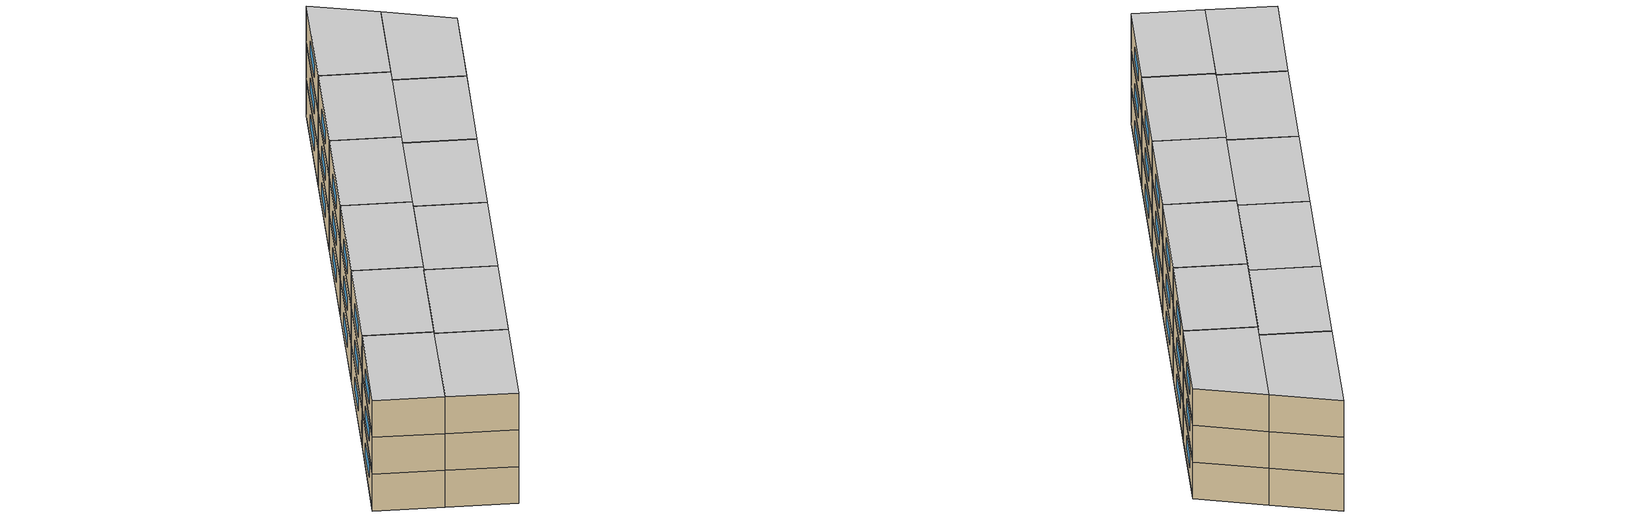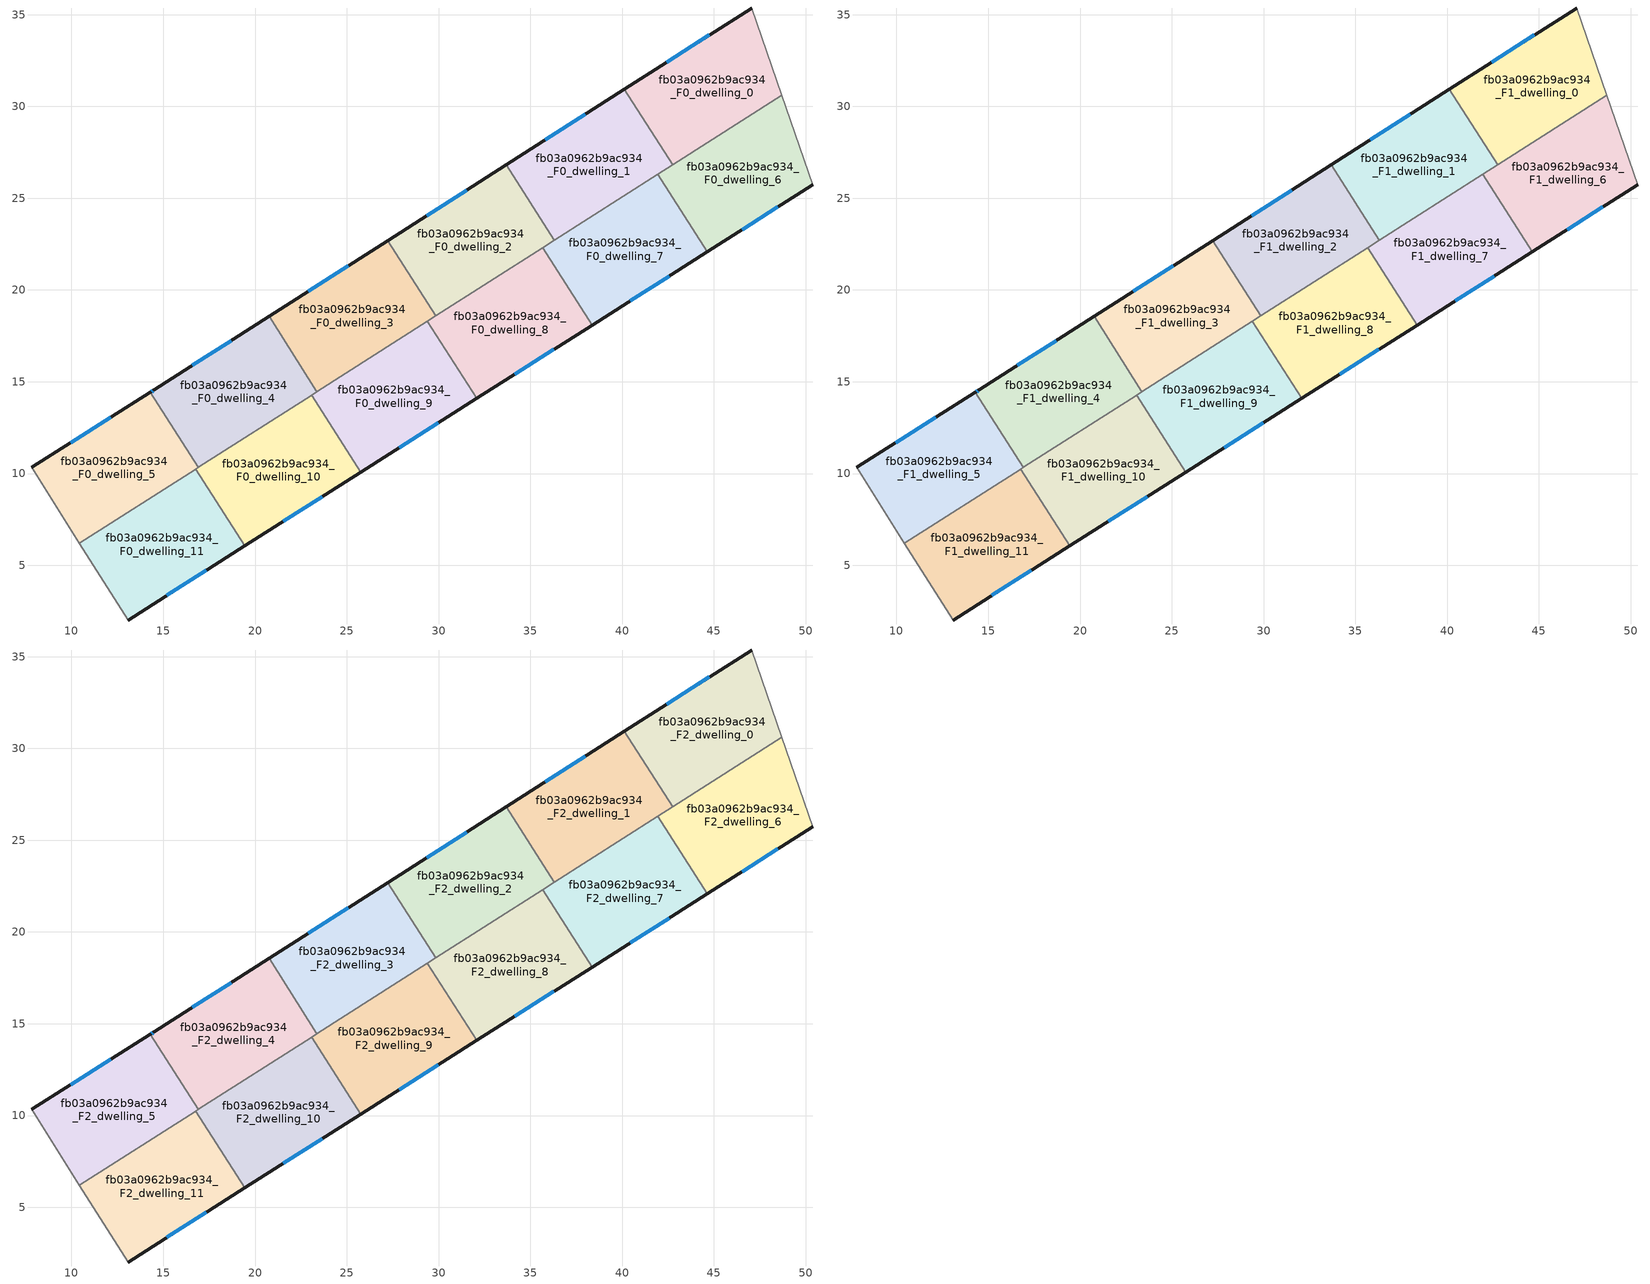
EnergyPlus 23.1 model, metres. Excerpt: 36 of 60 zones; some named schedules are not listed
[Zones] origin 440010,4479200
fb03a0962b9ac934_F0_dwelling_0
 floor ground (EU_floor_Construction): 47.05,35.36 48.7,30.62 42.75,26.82 40.12,30.93 z0
 wall outside (EU_wall_Construction): 47.05,35.36 40.12,30.93 z0:3
 wall to fb03a0962b9ac934_F0_dwelling_1 (EU_wall_Construction): 40.12,30.93 42.75,26.82 z0:3
 wall adiabatic (EU_wall_Construction): 48.7,30.62 47.05,35.36 z0:3
 wall to fb03a0962b9ac934_F0_dwelling_6 (EU_wall_Construction): 42.75,26.82 48.7,30.62 z0:3
 window (EU_Window_Construction): 44.76,33.89 42.42,32.4 z0.99:2.01
fb03a0962b9ac934_F0_dwelling_1
 floor ground (EU_floor_Construction): 40.12,30.93 42.75,26.82 36.3,22.71 33.68,26.81 z0
 wall outside (EU_wall_Construction): 40.12,30.93 33.68,26.81 z0:3
 wall to fb03a0962b9ac934_F0_dwelling_2 (EU_wall_Construction): 33.68,26.81 36.3,22.71 z0:3
 wall to fb03a0962b9ac934_F0_dwelling_7 (EU_wall_Construction): 36.3,22.71 41.94,26.31 z0:3
 wall to fb03a0962b9ac934_F0_dwelling_6 (EU_wall_Construction): 41.94,26.31 42.75,26.82 z0:3
 window (EU_Window_Construction): 37.99,29.57 35.81,28.18 z0.99:2.01
fb03a0962b9ac934_F0_dwelling_10
 floor ground (EU_floor_Construction): 23.08,14.28 25.76,10.08 19.43,6.06 16.76,10.24 z0
 wall outside (EU_wall_Construction): 19.43,6.06 25.76,10.08 z0:3
 wall to fb03a0962b9ac934_F0_dwelling_9 (EU_wall_Construction): 25.76,10.08 23.08,14.28 z0:3
 wall to fb03a0962b9ac934_F0_dwelling_11 (EU_wall_Construction): 16.76,10.24 19.43,6.06 z0:3
 wall to fb03a0962b9ac934_F0_dwelling_4 (EU_wall_Construction): 23.08,14.28 16.9,10.33 z0:3
 wall to fb03a0962b9ac934_F0_dwelling_5 (EU_wall_Construction): 16.9,10.33 16.76,10.24 z0:3
 window (EU_Window_Construction): 21.53,7.39 23.66,8.75 z0.99:2.01
fb03a0962b9ac934_F0_dwelling_11
 floor ground (EU_floor_Construction): 16.76,10.24 19.43,6.06 13.08,2.02 10.43,6.21 z0
 wall outside (EU_wall_Construction): 13.08,2.02 19.43,6.06 z0:3
 wall adiabatic (EU_wall_Construction): 10.43,6.21 13.08,2.02 z0:3
 wall to fb03a0962b9ac934_F0_dwelling_5 (EU_wall_Construction): 16.76,10.24 10.43,6.21 z0:3
 window (EU_Window_Construction): 15.19,3.36 17.33,4.72 z0.99:2.01
fb03a0962b9ac934_F0_dwelling_2
 floor ground (EU_floor_Construction): 33.68,26.81 36.3,22.71 29.84,18.59 27.22,22.69 z0
 wall outside (EU_wall_Construction): 33.68,26.81 27.22,22.69 z0:3
 wall to fb03a0962b9ac934_F0_dwelling_3 (EU_wall_Construction): 27.22,22.69 29.84,18.59 z0:3
 wall to fb03a0962b9ac934_F0_dwelling_8 (EU_wall_Construction): 29.84,18.59 35.67,22.31 z0:3
 wall to fb03a0962b9ac934_F0_dwelling_7 (EU_wall_Construction): 35.67,22.31 36.3,22.71 z0:3
 window (EU_Window_Construction): 31.54,25.45 29.36,24.06 z0.99:2.01
fb03a0962b9ac934_F0_dwelling_3
 floor ground (EU_floor_Construction): 27.22,22.69 29.84,18.59 23.37,14.46 20.76,18.56 z0
 wall outside (EU_wall_Construction): 27.22,22.69 20.76,18.56 z0:3
 wall to fb03a0962b9ac934_F0_dwelling_4 (EU_wall_Construction): 20.76,18.56 23.37,14.46 z0:3
 wall to fb03a0962b9ac934_F0_dwelling_9 (EU_wall_Construction): 23.37,14.46 29.38,18.3 z0:3
 wall to fb03a0962b9ac934_F0_dwelling_8 (EU_wall_Construction): 29.39,18.3 29.84,18.59 z0:3
 window (EU_Window_Construction): 25.08,21.32 22.9,19.93 z0.99:2.01
fb03a0962b9ac934_F0_dwelling_4
 floor ground (EU_floor_Construction): 20.76,18.56 23.37,14.46 16.9,10.33 14.29,14.42 14.51,14.56 z0
 wall outside (EU_wall_Construction): 20.76,18.56 14.51,14.56 14.29,14.42 z0:3
 wall to fb03a0962b9ac934_F0_dwelling_5 (EU_wall_Construction): 14.29,14.42 16.9,10.33 z0:3
 wall to fb03a0962b9ac934_F0_dwelling_9 (EU_wall_Construction): 23.08,14.28 23.37,14.46 z0:3
 window (EU_Window_Construction): 14.44,14.52 14.36,14.47 / 18.69,17.23 16.58,15.89 z0.99:2.01
fb03a0962b9ac934_F0_dwelling_5
 floor ground (EU_floor_Construction): 14.29,14.42 16.9,10.33 10.43,6.21 7.82,10.33 z0
 wall outside (EU_wall_Construction): 14.29,14.42 7.82,10.33 z0:3
 wall adiabatic (EU_wall_Construction): 7.82,10.33 10.43,6.21 z0:3
 window (EU_Window_Construction): 12.15,13.07 9.97,11.69 z0.99:2.01
fb03a0962b9ac934_F0_dwelling_6
 floor ground (EU_floor_Construction): 48.7,30.62 50.39,25.73 44.64,22.08 41.94,26.31 z0
 wall outside (EU_wall_Construction): 44.64,22.08 50.39,25.73 z0:3
 wall adiabatic (EU_wall_Construction): 50.39,25.73 48.7,30.62 z0:3
 wall to fb03a0962b9ac934_F0_dwelling_7 (EU_wall_Construction): 41.94,26.31 44.64,22.08 z0:3
 window (EU_Window_Construction): 46.55,23.29 48.49,24.52 z0.99:2.01
fb03a0962b9ac934_F0_dwelling_7
 floor ground (EU_floor_Construction): 41.94,26.31 44.64,22.08 38.36,18.09 35.67,22.31 z0
 wall outside (EU_wall_Construction): 38.36,18.09 44.64,22.08 z0:3
 wall to fb03a0962b9ac934_F0_dwelling_8 (EU_wall_Construction): 35.67,22.31 38.36,18.09 z0:3
 window (EU_Window_Construction): 40.44,19.41 42.56,20.75 z0.99:2.01
fb03a0962b9ac934_F0_dwelling_8
 floor ground (EU_floor_Construction): 35.67,22.31 38.36,18.09 32.07,14.09 29.39,18.3 z0
 wall outside (EU_wall_Construction): 32.07,14.09 38.36,18.09 z0:3
 wall to fb03a0962b9ac934_F0_dwelling_9 (EU_wall_Construction): 29.39,18.3 32.07,14.09 z0:3
 window (EU_Window_Construction): 34.16,15.41 36.28,16.76 z0.99:2.01
fb03a0962b9ac934_F0_dwelling_9
 floor ground (EU_floor_Construction): 29.39,18.3 32.07,14.09 25.76,10.08 23.08,14.28 z0
 wall outside (EU_wall_Construction): 25.76,10.08 32.07,14.09 z0:3
 window (EU_Window_Construction): 27.85,11.41 29.98,12.76 z0.99:2.01
fb03a0962b9ac934_F1_dwelling_0
 floor to fb03a0962b9ac934_F0_dwelling_0 (EU_floor_Construction): 47.05,35.36 48.7,30.62 42.75,26.82 40.12,30.93 z3
 wall outside (EU_wall_Construction): 47.05,35.36 40.12,30.93 z3:6
 wall to fb03a0962b9ac934_F1_dwelling_1 (EU_wall_Construction): 40.12,30.93 42.75,26.82 z3:6
 wall adiabatic (EU_wall_Construction): 48.7,30.62 47.05,35.36 z3:6
 wall to fb03a0962b9ac934_F1_dwelling_6 (EU_wall_Construction): 42.75,26.82 48.7,30.62 z3:6
 window (EU_Window_Construction): 44.76,33.89 42.42,32.4 z3.99:5.01
fb03a0962b9ac934_F1_dwelling_1
 floor to fb03a0962b9ac934_F0_dwelling_1 (EU_floor_Construction): 40.12,30.93 42.75,26.82 36.3,22.71 33.68,26.81 z3
 wall outside (EU_wall_Construction): 40.12,30.93 33.68,26.81 z3:6
 wall to fb03a0962b9ac934_F1_dwelling_2 (EU_wall_Construction): 33.68,26.81 36.3,22.71 z3:6
 wall to fb03a0962b9ac934_F1_dwelling_7 (EU_wall_Construction): 36.3,22.71 41.94,26.31 z3:6
 wall to fb03a0962b9ac934_F1_dwelling_6 (EU_wall_Construction): 41.94,26.31 42.75,26.82 z3:6
 window (EU_Window_Construction): 37.99,29.57 35.81,28.18 z3.99:5.01
fb03a0962b9ac934_F1_dwelling_10
 floor to fb03a0962b9ac934_F0_dwelling_10 (EU_floor_Construction): 23.08,14.28 25.76,10.08 19.43,6.06 16.76,10.24 z3
 wall outside (EU_wall_Construction): 19.43,6.06 25.76,10.08 z3:6
 wall to fb03a0962b9ac934_F1_dwelling_9 (EU_wall_Construction): 25.76,10.08 23.08,14.28 z3:6
 wall to fb03a0962b9ac934_F1_dwelling_11 (EU_wall_Construction): 16.76,10.24 19.43,6.06 z3:6
 wall to fb03a0962b9ac934_F1_dwelling_4 (EU_wall_Construction): 23.08,14.28 16.9,10.33 z3:6
 wall to fb03a0962b9ac934_F1_dwelling_5 (EU_wall_Construction): 16.9,10.33 16.76,10.24 z3:6
 window (EU_Window_Construction): 21.53,7.39 23.66,8.75 z3.99:5.01
fb03a0962b9ac934_F1_dwelling_11
 floor to fb03a0962b9ac934_F0_dwelling_11 (EU_floor_Construction): 16.76,10.24 19.43,6.06 13.08,2.02 10.43,6.21 z3
 wall outside (EU_wall_Construction): 13.08,2.02 19.43,6.06 z3:6
 wall adiabatic (EU_wall_Construction): 10.43,6.21 13.08,2.02 z3:6
 wall to fb03a0962b9ac934_F1_dwelling_5 (EU_wall_Construction): 16.76,10.24 10.43,6.21 z3:6
 window (EU_Window_Construction): 15.19,3.36 17.33,4.72 z3.99:5.01
fb03a0962b9ac934_F1_dwelling_2
 floor to fb03a0962b9ac934_F0_dwelling_2 (EU_floor_Construction): 33.68,26.81 36.3,22.71 29.84,18.59 27.22,22.69 z3
 wall outside (EU_wall_Construction): 33.68,26.81 27.22,22.69 z3:6
 wall to fb03a0962b9ac934_F1_dwelling_3 (EU_wall_Construction): 27.22,22.69 29.84,18.59 z3:6
 wall to fb03a0962b9ac934_F1_dwelling_8 (EU_wall_Construction): 29.84,18.59 35.67,22.31 z3:6
 wall to fb03a0962b9ac934_F1_dwelling_7 (EU_wall_Construction): 35.67,22.31 36.3,22.71 z3:6
 window (EU_Window_Construction): 31.54,25.45 29.36,24.06 z3.99:5.01
fb03a0962b9ac934_F1_dwelling_3
 floor to fb03a0962b9ac934_F0_dwelling_3 (EU_floor_Construction): 27.22,22.69 29.84,18.59 23.37,14.46 20.76,18.56 z3
 wall outside (EU_wall_Construction): 27.22,22.69 20.76,18.56 z3:6
 wall to fb03a0962b9ac934_F1_dwelling_4 (EU_wall_Construction): 20.76,18.56 23.37,14.46 z3:6
 wall to fb03a0962b9ac934_F1_dwelling_9 (EU_wall_Construction): 23.37,14.46 29.38,18.3 z3:6
 wall to fb03a0962b9ac934_F1_dwelling_8 (EU_wall_Construction): 29.39,18.3 29.84,18.59 z3:6
 window (EU_Window_Construction): 25.08,21.32 22.9,19.93 z3.99:5.01
fb03a0962b9ac934_F1_dwelling_4
 floor to fb03a0962b9ac934_F0_dwelling_4 (EU_floor_Construction): 20.76,18.56 23.37,14.46 16.9,10.33 14.29,14.42 14.51,14.56 z3
 wall outside (EU_wall_Construction): 20.76,18.56 14.51,14.56 14.29,14.42 z3:6
 wall to fb03a0962b9ac934_F1_dwelling_5 (EU_wall_Construction): 14.29,14.42 16.9,10.33 z3:6
 wall to fb03a0962b9ac934_F1_dwelling_9 (EU_wall_Construction): 23.08,14.28 23.37,14.46 z3:6
 window (EU_Window_Construction): 14.44,14.52 14.36,14.47 / 18.69,17.23 16.58,15.89 z3.99:5.01
fb03a0962b9ac934_F1_dwelling_5
 floor to fb03a0962b9ac934_F0_dwelling_5 (EU_floor_Construction): 14.29,14.42 16.9,10.33 10.43,6.21 7.82,10.33 z3
 wall outside (EU_wall_Construction): 14.29,14.42 7.82,10.33 z3:6
 wall adiabatic (EU_wall_Construction): 7.82,10.33 10.43,6.21 z3:6
 window (EU_Window_Construction): 12.15,13.07 9.97,11.69 z3.99:5.01
fb03a0962b9ac934_F1_dwelling_6
 floor to fb03a0962b9ac934_F0_dwelling_6 (EU_floor_Construction): 48.7,30.62 50.39,25.73 44.64,22.08 41.94,26.31 z3
 wall outside (EU_wall_Construction): 44.64,22.08 50.39,25.73 z3:6
 wall adiabatic (EU_wall_Construction): 50.39,25.73 48.7,30.62 z3:6
 wall to fb03a0962b9ac934_F1_dwelling_7 (EU_wall_Construction): 41.94,26.31 44.64,22.08 z3:6
 window (EU_Window_Construction): 46.55,23.29 48.49,24.52 z3.99:5.01
fb03a0962b9ac934_F1_dwelling_7
 floor to fb03a0962b9ac934_F0_dwelling_7 (EU_floor_Construction): 41.94,26.31 44.64,22.08 38.36,18.09 35.67,22.31 z3
 wall outside (EU_wall_Construction): 38.36,18.09 44.64,22.08 z3:6
 wall to fb03a0962b9ac934_F1_dwelling_8 (EU_wall_Construction): 35.67,22.31 38.36,18.09 z3:6
 window (EU_Window_Construction): 40.44,19.41 42.56,20.75 z3.99:5.01
fb03a0962b9ac934_F1_dwelling_8
 floor to fb03a0962b9ac934_F0_dwelling_8 (EU_floor_Construction): 35.67,22.31 38.36,18.09 32.07,14.09 29.39,18.3 z3
 wall outside (EU_wall_Construction): 32.07,14.09 38.36,18.09 z3:6
 wall to fb03a0962b9ac934_F1_dwelling_9 (EU_wall_Construction): 29.39,18.3 32.07,14.09 z3:6
 window (EU_Window_Construction): 34.16,15.41 36.28,16.76 z3.99:5.01
fb03a0962b9ac934_F1_dwelling_9
 floor to fb03a0962b9ac934_F0_dwelling_9 (EU_floor_Construction): 29.39,18.3 32.07,14.09 25.76,10.08 23.08,14.28 z3
 wall outside (EU_wall_Construction): 25.76,10.08 32.07,14.09 z3:6
 window (EU_Window_Construction): 27.85,11.41 29.98,12.76 z3.99:5.01
fb03a0962b9ac934_F2_dwelling_0
 floor to fb03a0962b9ac934_F1_dwelling_0 (EU_floor_Construction): 47.05,35.36 48.7,30.62 42.75,26.82 40.12,30.93 z6
 wall outside (EU_wall_Construction): 47.05,35.36 40.12,30.93 z6:9
 wall to fb03a0962b9ac934_F2_dwelling_1 (EU_wall_Construction): 40.12,30.93 42.75,26.82 z6:9
 wall adiabatic (EU_wall_Construction): 48.7,30.62 47.05,35.36 z6:9
 wall to fb03a0962b9ac934_F2_dwelling_6 (EU_wall_Construction): 42.75,26.82 48.7,30.62 z6:9
 window (EU_Window_Construction): 44.76,33.89 42.42,32.4 z6.99:8.01
 ceiling to fb03a0962b9ac934_F3_dwelling_0 (EU_floor_Construction): 48.7,30.62 47.05,35.36 40.12,30.93 42.75,26.82 z9
fb03a0962b9ac934_F2_dwelling_1
 floor to fb03a0962b9ac934_F1_dwelling_1 (EU_floor_Construction): 40.12,30.93 42.75,26.82 36.3,22.71 33.68,26.81 z6
 wall outside (EU_wall_Construction): 40.12,30.93 33.68,26.81 z6:9
 wall to fb03a0962b9ac934_F2_dwelling_2 (EU_wall_Construction): 33.68,26.81 36.3,22.71 z6:9
 wall to fb03a0962b9ac934_F2_dwelling_7 (EU_wall_Construction): 36.3,22.71 41.94,26.31 z6:9
 wall to fb03a0962b9ac934_F2_dwelling_6 (EU_wall_Construction): 41.94,26.31 42.75,26.82 z6:9
 window (EU_Window_Construction): 37.99,29.57 35.81,28.18 z6.99:8.01
 ceiling to fb03a0962b9ac934_F3_dwelling_1 (EU_floor_Construction): 42.75,26.82 40.12,30.93 33.68,26.81 36.3,22.71 z9
fb03a0962b9ac934_F2_dwelling_10
 floor to fb03a0962b9ac934_F1_dwelling_10 (EU_floor_Construction): 23.08,14.28 25.76,10.08 19.43,6.06 16.76,10.24 z6
 wall outside (EU_wall_Construction): 19.43,6.06 25.76,10.08 z6:9
 wall to fb03a0962b9ac934_F2_dwelling_9 (EU_wall_Construction): 25.76,10.08 23.08,14.28 z6:9
 wall to fb03a0962b9ac934_F2_dwelling_11 (EU_wall_Construction): 16.76,10.24 19.43,6.06 z6:9
 wall to fb03a0962b9ac934_F2_dwelling_4 (EU_wall_Construction): 23.08,14.28 16.9,10.33 z6:9
 wall to fb03a0962b9ac934_F2_dwelling_5 (EU_wall_Construction): 16.9,10.33 16.76,10.24 z6:9
 window (EU_Window_Construction): 21.53,7.39 23.66,8.75 z6.99:8.01
 ceiling to fb03a0962b9ac934_F3_dwelling_10 (EU_floor_Construction): 25.76,10.08 23.08,14.28 16.76,10.24 19.43,6.06 z9
fb03a0962b9ac934_F2_dwelling_11
 floor to fb03a0962b9ac934_F1_dwelling_11 (EU_floor_Construction): 16.76,10.24 19.43,6.06 13.08,2.02 10.43,6.21 z6
 wall outside (EU_wall_Construction): 13.08,2.02 19.43,6.06 z6:9
 wall adiabatic (EU_wall_Construction): 10.43,6.21 13.08,2.02 z6:9
 wall to fb03a0962b9ac934_F2_dwelling_5 (EU_wall_Construction): 16.76,10.24 10.43,6.21 z6:9
 window (EU_Window_Construction): 15.19,3.36 17.33,4.72 z6.99:8.01
 ceiling to fb03a0962b9ac934_F3_dwelling_11 (EU_floor_Construction): 19.43,6.06 16.76,10.24 10.43,6.21 13.08,2.02 z9
fb03a0962b9ac934_F2_dwelling_2
 floor to fb03a0962b9ac934_F1_dwelling_2 (EU_floor_Construction): 33.68,26.81 36.3,22.71 29.84,18.59 27.22,22.69 z6
 wall outside (EU_wall_Construction): 33.68,26.81 27.22,22.69 z6:9
 wall to fb03a0962b9ac934_F2_dwelling_3 (EU_wall_Construction): 27.22,22.69 29.84,18.59 z6:9
 wall to fb03a0962b9ac934_F2_dwelling_8 (EU_wall_Construction): 29.84,18.59 35.67,22.31 z6:9
 wall to fb03a0962b9ac934_F2_dwelling_7 (EU_wall_Construction): 35.67,22.31 36.3,22.71 z6:9
 window (EU_Window_Construction): 31.54,25.45 29.36,24.06 z6.99:8.01
 ceiling to fb03a0962b9ac934_F3_dwelling_2 (EU_floor_Construction): 36.3,22.71 33.68,26.81 27.22,22.69 29.84,18.59 z9
fb03a0962b9ac934_F2_dwelling_3
 floor to fb03a0962b9ac934_F1_dwelling_3 (EU_floor_Construction): 27.22,22.69 29.84,18.59 23.37,14.46 20.76,18.56 z6
 wall outside (EU_wall_Construction): 27.22,22.69 20.76,18.56 z6:9
 wall to fb03a0962b9ac934_F2_dwelling_4 (EU_wall_Construction): 20.76,18.56 23.37,14.46 z6:9
 wall to fb03a0962b9ac934_F2_dwelling_9 (EU_wall_Construction): 23.37,14.46 29.38,18.3 z6:9
 wall to fb03a0962b9ac934_F2_dwelling_8 (EU_wall_Construction): 29.39,18.3 29.84,18.59 z6:9
 window (EU_Window_Construction): 25.08,21.32 22.9,19.93 z6.99:8.01
 ceiling to fb03a0962b9ac934_F3_dwelling_3 (EU_floor_Construction): 29.84,18.59 27.22,22.69 20.76,18.56 23.37,14.46 z9
fb03a0962b9ac934_F2_dwelling_4
 floor to fb03a0962b9ac934_F1_dwelling_4 (EU_floor_Construction): 20.76,18.56 23.37,14.46 16.9,10.33 14.29,14.42 14.51,14.56 z6
 wall outside (EU_wall_Construction): 20.76,18.56 14.51,14.56 14.29,14.42 z6:9
 wall to fb03a0962b9ac934_F2_dwelling_5 (EU_wall_Construction): 14.29,14.42 16.9,10.33 z6:9
 wall to fb03a0962b9ac934_F2_dwelling_9 (EU_wall_Construction): 23.08,14.28 23.37,14.46 z6:9
 window (EU_Window_Construction): 14.44,14.52 14.36,14.47 / 18.69,17.23 16.58,15.89 z6.99:8.01
 ceiling to fb03a0962b9ac934_F3_dwelling_4 (EU_floor_Construction): 23.37,14.46 20.76,18.56 14.51,14.56 14.29,14.42 16.9,10.33 z9
fb03a0962b9ac934_F2_dwelling_5
 floor to fb03a0962b9ac934_F1_dwelling_5 (EU_floor_Construction): 14.29,14.42 16.9,10.33 10.43,6.21 7.82,10.33 z6
 wall outside (EU_wall_Construction): 14.29,14.42 7.82,10.33 z6:9
 wall adiabatic (EU_wall_Construction): 7.82,10.33 10.43,6.21 z6:9
 window (EU_Window_Construction): 12.15,13.07 9.97,11.69 z6.99:8.01
 ceiling to fb03a0962b9ac934_F3_dwelling_5 (EU_floor_Construction): 16.9,10.33 14.29,14.42 7.82,10.33 10.43,6.21 z9
fb03a0962b9ac934_F2_dwelling_6
 floor to fb03a0962b9ac934_F1_dwelling_6 (EU_floor_Construction): 48.7,30.62 50.39,25.73 44.64,22.08 41.94,26.31 z6
 wall outside (EU_wall_Construction): 44.64,22.08 50.39,25.73 z6:9
 wall adiabatic (EU_wall_Construction): 50.39,25.73 48.7,30.62 z6:9
 wall to fb03a0962b9ac934_F2_dwelling_7 (EU_wall_Construction): 41.94,26.31 44.64,22.08 z6:9
 window (EU_Window_Construction): 46.55,23.29 48.49,24.52 z6.99:8.01
 ceiling to fb03a0962b9ac934_F3_dwelling_6 (EU_floor_Construction): 50.39,25.73 48.7,30.62 41.94,26.31 44.64,22.08 z9
fb03a0962b9ac934_F2_dwelling_7
 floor to fb03a0962b9ac934_F1_dwelling_7 (EU_floor_Construction): 41.94,26.31 44.64,22.08 38.36,18.09 35.67,22.31 z6
 wall outside (EU_wall_Construction): 38.36,18.09 44.64,22.08 z6:9
 wall to fb03a0962b9ac934_F2_dwelling_8 (EU_wall_Construction): 35.67,22.31 38.36,18.09 z6:9
 window (EU_Window_Construction): 40.44,19.41 42.56,20.75 z6.99:8.01
 ceiling to fb03a0962b9ac934_F3_dwelling_7 (EU_floor_Construction): 44.64,22.08 41.94,26.31 35.67,22.31 38.36,18.09 z9
fb03a0962b9ac934_F2_dwelling_8
 floor to fb03a0962b9ac934_F1_dwelling_8 (EU_floor_Construction): 35.67,22.31 38.36,18.09 32.07,14.09 29.39,18.3 z6
 wall outside (EU_wall_Construction): 32.07,14.09 38.36,18.09 z6:9
 wall to fb03a0962b9ac934_F2_dwelling_9 (EU_wall_Construction): 29.39,18.3 32.07,14.09 z6:9
 window (EU_Window_Construction): 34.16,15.41 36.28,16.76 z6.99:8.01
 ceiling to fb03a0962b9ac934_F3_dwelling_8 (EU_floor_Construction): 38.36,18.09 35.67,22.31 29.39,18.3 32.07,14.09 z9
fb03a0962b9ac934_F2_dwelling_9
 floor to fb03a0962b9ac934_F1_dwelling_9 (EU_floor_Construction): 29.39,18.3 32.07,14.09 25.76,10.08 23.08,14.28 z6
 wall outside (EU_wall_Construction): 25.76,10.08 32.07,14.09 z6:9
 window (EU_Window_Construction): 27.85,11.41 29.98,12.76 z6.99:8.01
 ceiling to fb03a0962b9ac934_F3_dwelling_9 (EU_floor_Construction): 32.07,14.09 29.39,18.3 23.08,14.28 25.76,10.08 z9
[Building]
EU S2 Campaign: North Axis=0; Terrain=City; Solar Distribution=FullExterior
[Site:Location]
Madrid: Latitude=40.5; Longitude=-3.5; Time Zone=1; Elevation=609
[SizingPeriod:WeatherFileDays]
AnnualSizingPeriod: Begin Month=1; Begin Day of Month=1; End Month=12; End Day of Month=31; Day of Week for Start Day=Monday; Use Weather File Daylight Saving Period=No; Use Weather File Rain and Snow Indicators=No
[MATERIAL]
EU_InternalMass_Material: Roughness=MediumRough; Thickness=0.1; Conductivity=1; Density=1800; Specific Heat=900; Thermal Absorptance=0.9; Solar Absorptance=0.7; Visible Absorptance=0.7
[MATERIAL:NOMASS] Roughness=MediumRough; Thermal Absorptance=0.9; Solar Absorptance=0.7; Visible Absorptance=0.7
Name | Thermal Resistance
EU_wall_NoMass | 0.609216
EU_floor_NoMass | 0.568163
[WINDOWMATERIAL:SIMPLEGLAZINGSYSTEM]
EU_Window_SimpleGlazing: UFactor=5.50606; Solar Heat Gain Coefficient=0.85; Visible Transmittance=0.85
[CONSTRUCTION]
EU_wall_Construction: EU_wall_NoMass
EU_floor_Construction: EU_floor_NoMass
EU_InternalMass_Construction: EU_InternalMass_Material
EU_Window_Construction: EU_Window_SimpleGlazing
[ZONE] Type=1; Multiplier=1; Ceiling Height=autocalculate; Floor Area=autocalculate; Part of Total Floor Area=Yes
Name | Volume
fb03a0962b9ac934_F0_dwelling_0; fb03a0962b9ac934_F1_dwelling_0; fb03a0962b9ac934_F2_dwelling_0 | 111.836
fb03a0962b9ac934_F0_dwelling_1; fb03a0962b9ac934_F1_dwelling_1; fb03a0962b9ac934_F2_dwelling_1 | 111.844
fb03a0962b9ac934_F0_dwelling_10; fb03a0962b9ac934_F1_dwelling_10; fb03a0962b9ac934_F2_dwelling_10 | 111.827
fb03a0962b9ac934_F0_dwelling_11; fb03a0962b9ac934_F1_dwelling_11; fb03a0962b9ac934_F2_dwelling_11 | 111.821
fb03a0962b9ac934_F0_dwelling_2; fb03a0962b9ac934_F1_dwelling_2; fb03a0962b9ac934_F2_dwelling_2 | 111.823
fb03a0962b9ac934_F0_dwelling_3; fb03a0962b9ac934_F1_dwelling_3; fb03a0962b9ac934_F2_dwelling_3 | 111.834
fb03a0962b9ac934_F0_dwelling_4; fb03a0962b9ac934_F1_dwelling_4; fb03a0962b9ac934_F2_dwelling_4 | 111.825
fb03a0962b9ac934_F0_dwelling_5; fb03a0962b9ac934_F1_dwelling_5; fb03a0962b9ac934_F2_dwelling_5; fb03a0962b9ac934_F0_dwelling_7; fb03a0962b9ac934_F1_dwelling_7; fb03a0962b9ac934_F2_dwelling_7 | 111.832
fb03a0962b9ac934_F0_dwelling_6; fb03a0962b9ac934_F1_dwelling_6; fb03a0962b9ac934_F2_dwelling_6 | 111.847
fb03a0962b9ac934_F0_dwelling_8; fb03a0962b9ac934_F1_dwelling_8; fb03a0962b9ac934_F2_dwelling_8 | 111.819
fb03a0962b9ac934_F0_dwelling_9; fb03a0962b9ac934_F1_dwelling_9; fb03a0962b9ac934_F2_dwelling_9 | 111.839
[INTERNALMASS] Construction=EU_InternalMass_Construction
Name | Zone or ZoneList | Surface Area
fb03a0962b9ac934_F0_dwelling_0_EU_InternalMass | fb03a0962b9ac934_F0_dwelling_0 | 37.2785
fb03a0962b9ac934_F0_dwelling_1_EU_InternalMass | fb03a0962b9ac934_F0_dwelling_1 | 37.2817
fb03a0962b9ac934_F0_dwelling_2_EU_InternalMass | fb03a0962b9ac934_F0_dwelling_2 | 37.2743
fb03a0962b9ac934_F0_dwelling_3_EU_InternalMass | fb03a0962b9ac934_F0_dwelling_3 | 37.2781
fb03a0962b9ac934_F0_dwelling_4_EU_InternalMass | fb03a0962b9ac934_F0_dwelling_4 | 37.275
fb03a0962b9ac934_F0_dwelling_5_EU_InternalMass | fb03a0962b9ac934_F0_dwelling_5 | 37.2775
fb03a0962b9ac934_F0_dwelling_6_EU_InternalMass | fb03a0962b9ac934_F0_dwelling_6 | 37.2825
fb03a0962b9ac934_F0_dwelling_7_EU_InternalMass | fb03a0962b9ac934_F0_dwelling_7 | 37.2774
fb03a0962b9ac934_F0_dwelling_8_EU_InternalMass | fb03a0962b9ac934_F0_dwelling_8 | 37.2731
fb03a0962b9ac934_F0_dwelling_9_EU_InternalMass | fb03a0962b9ac934_F0_dwelling_9 | 37.2796
fb03a0962b9ac934_F0_dwelling_10_EU_InternalMass | fb03a0962b9ac934_F0_dwelling_10 | 37.2756
fb03a0962b9ac934_F0_dwelling_11_EU_InternalMass | fb03a0962b9ac934_F0_dwelling_11 | 37.2735
fb03a0962b9ac934_F1_dwelling_0_EU_InternalMass | fb03a0962b9ac934_F1_dwelling_0 | 37.2785
fb03a0962b9ac934_F1_dwelling_1_EU_InternalMass | fb03a0962b9ac934_F1_dwelling_1 | 37.2817
fb03a0962b9ac934_F1_dwelling_2_EU_InternalMass | fb03a0962b9ac934_F1_dwelling_2 | 37.2743
fb03a0962b9ac934_F1_dwelling_3_EU_InternalMass | fb03a0962b9ac934_F1_dwelling_3 | 37.2781
fb03a0962b9ac934_F1_dwelling_4_EU_InternalMass | fb03a0962b9ac934_F1_dwelling_4 | 37.275
fb03a0962b9ac934_F1_dwelling_5_EU_InternalMass | fb03a0962b9ac934_F1_dwelling_5 | 37.2775
fb03a0962b9ac934_F1_dwelling_6_EU_InternalMass | fb03a0962b9ac934_F1_dwelling_6 | 37.2825
fb03a0962b9ac934_F1_dwelling_7_EU_InternalMass | fb03a0962b9ac934_F1_dwelling_7 | 37.2774
fb03a0962b9ac934_F1_dwelling_8_EU_InternalMass | fb03a0962b9ac934_F1_dwelling_8 | 37.2731
fb03a0962b9ac934_F1_dwelling_9_EU_InternalMass | fb03a0962b9ac934_F1_dwelling_9 | 37.2796
fb03a0962b9ac934_F1_dwelling_10_EU_InternalMass | fb03a0962b9ac934_F1_dwelling_10 | 37.2756
fb03a0962b9ac934_F1_dwelling_11_EU_InternalMass | fb03a0962b9ac934_F1_dwelling_11 | 37.2735
fb03a0962b9ac934_F2_dwelling_0_EU_InternalMass | fb03a0962b9ac934_F2_dwelling_0 | 37.2785
fb03a0962b9ac934_F2_dwelling_1_EU_InternalMass | fb03a0962b9ac934_F2_dwelling_1 | 37.2817
fb03a0962b9ac934_F2_dwelling_2_EU_InternalMass | fb03a0962b9ac934_F2_dwelling_2 | 37.2743
fb03a0962b9ac934_F2_dwelling_3_EU_InternalMass | fb03a0962b9ac934_F2_dwelling_3 | 37.2781
fb03a0962b9ac934_F2_dwelling_4_EU_InternalMass | fb03a0962b9ac934_F2_dwelling_4 | 37.275
fb03a0962b9ac934_F2_dwelling_5_EU_InternalMass | fb03a0962b9ac934_F2_dwelling_5 | 37.2775
fb03a0962b9ac934_F2_dwelling_6_EU_InternalMass | fb03a0962b9ac934_F2_dwelling_6 | 37.2825
fb03a0962b9ac934_F2_dwelling_7_EU_InternalMass | fb03a0962b9ac934_F2_dwelling_7 | 37.2774
fb03a0962b9ac934_F2_dwelling_8_EU_InternalMass | fb03a0962b9ac934_F2_dwelling_8 | 37.2731
fb03a0962b9ac934_F2_dwelling_9_EU_InternalMass | fb03a0962b9ac934_F2_dwelling_9 | 37.2796
fb03a0962b9ac934_F2_dwelling_10_EU_InternalMass | fb03a0962b9ac934_F2_dwelling_10 | 37.2756
fb03a0962b9ac934_F2_dwelling_11_EU_InternalMass | fb03a0962b9ac934_F2_dwelling_11 | 37.2735
[OTHEREQUIPMENT] Fuel Type=Electricity; Design Level Calculation Method=Watts/Area; Power per Zone Floor Area=1; Fraction Latent=0; Fraction Radiant=0; Fraction Lost=0; Carbon Dioxide Generation Rate=0; EndUse Subcategory=EU_Step8_InternalGains
Name | Zone or ZoneList or Space or SpaceList | Schedule
EU_Step8_InternalGain_fb03a0962b9ac934_F0_dwelling_0_f000 | fb03a0962b9ac934_F0_dwelling_0 | EU_Step8_GainSchedule_fb03a0962b9ac934_F0_dwelling_0_f000
EU_Step8_InternalGain_fb03a0962b9ac934_F0_dwelling_1_f000 | fb03a0962b9ac934_F0_dwelling_1 | EU_Step8_GainSchedule_fb03a0962b9ac934_F0_dwelling_1_f000
EU_Step8_InternalGain_fb03a0962b9ac934_F0_dwelling_2_f000 | fb03a0962b9ac934_F0_dwelling_2 | EU_Step8_GainSchedule_fb03a0962b9ac934_F0_dwelling_2_f000
EU_Step8_InternalGain_fb03a0962b9ac934_F0_dwelling_3_f000 | fb03a0962b9ac934_F0_dwelling_3 | EU_Step8_GainSchedule_fb03a0962b9ac934_F0_dwelling_3_f000
EU_Step8_InternalGain_fb03a0962b9ac934_F0_dwelling_4_f000 | fb03a0962b9ac934_F0_dwelling_4 | EU_Step8_GainSchedule_fb03a0962b9ac934_F0_dwelling_4_f000
EU_Step8_InternalGain_fb03a0962b9ac934_F0_dwelling_5_f000 | fb03a0962b9ac934_F0_dwelling_5 | EU_Step8_GainSchedule_fb03a0962b9ac934_F0_dwelling_5_f000
EU_Step8_InternalGain_fb03a0962b9ac934_F0_dwelling_6_f000 | fb03a0962b9ac934_F0_dwelling_6 | EU_Step8_GainSchedule_fb03a0962b9ac934_F0_dwelling_6_f000
EU_Step8_InternalGain_fb03a0962b9ac934_F0_dwelling_7_f000 | fb03a0962b9ac934_F0_dwelling_7 | EU_Step8_GainSchedule_fb03a0962b9ac934_F0_dwelling_7_f000
EU_Step8_InternalGain_fb03a0962b9ac934_F0_dwelling_8_f000 | fb03a0962b9ac934_F0_dwelling_8 | EU_Step8_GainSchedule_fb03a0962b9ac934_F0_dwelling_8_f000
EU_Step8_InternalGain_fb03a0962b9ac934_F0_dwelling_9_f000 | fb03a0962b9ac934_F0_dwelling_9 | EU_Step8_GainSchedule_fb03a0962b9ac934_F0_dwelling_9_f000
EU_Step8_InternalGain_fb03a0962b9ac934_F0_dwelling_10_f000 | fb03a0962b9ac934_F0_dwelling_10 | EU_Step8_GainSchedule_fb03a0962b9ac934_F0_dwelling_10_f000
EU_Step8_InternalGain_fb03a0962b9ac934_F0_dwelling_11_f000 | fb03a0962b9ac934_F0_dwelling_11 | EU_Step8_GainSchedule_fb03a0962b9ac934_F0_dwelling_11_f000
EU_Step8_InternalGain_fb03a0962b9ac934_F1_dwelling_0_f000 | fb03a0962b9ac934_F1_dwelling_0 | EU_Step8_GainSchedule_fb03a0962b9ac934_F1_dwelling_0_f000
EU_Step8_InternalGain_fb03a0962b9ac934_F1_dwelling_1_f000 | fb03a0962b9ac934_F1_dwelling_1 | EU_Step8_GainSchedule_fb03a0962b9ac934_F1_dwelling_1_f000
EU_Step8_InternalGain_fb03a0962b9ac934_F1_dwelling_2_f000 | fb03a0962b9ac934_F1_dwelling_2 | EU_Step8_GainSchedule_fb03a0962b9ac934_F1_dwelling_2_f000
EU_Step8_InternalGain_fb03a0962b9ac934_F1_dwelling_3_f000 | fb03a0962b9ac934_F1_dwelling_3 | EU_Step8_GainSchedule_fb03a0962b9ac934_F1_dwelling_3_f000
EU_Step8_InternalGain_fb03a0962b9ac934_F1_dwelling_4_f000 | fb03a0962b9ac934_F1_dwelling_4 | EU_Step8_GainSchedule_fb03a0962b9ac934_F1_dwelling_4_f000
EU_Step8_InternalGain_fb03a0962b9ac934_F1_dwelling_5_f000 | fb03a0962b9ac934_F1_dwelling_5 | EU_Step8_GainSchedule_fb03a0962b9ac934_F1_dwelling_5_f000
EU_Step8_InternalGain_fb03a0962b9ac934_F1_dwelling_6_f000 | fb03a0962b9ac934_F1_dwelling_6 | EU_Step8_GainSchedule_fb03a0962b9ac934_F1_dwelling_6_f000
EU_Step8_InternalGain_fb03a0962b9ac934_F1_dwelling_7_f000 | fb03a0962b9ac934_F1_dwelling_7 | EU_Step8_GainSchedule_fb03a0962b9ac934_F1_dwelling_7_f000
EU_Step8_InternalGain_fb03a0962b9ac934_F1_dwelling_8_f000 | fb03a0962b9ac934_F1_dwelling_8 | EU_Step8_GainSchedule_fb03a0962b9ac934_F1_dwelling_8_f000
EU_Step8_InternalGain_fb03a0962b9ac934_F1_dwelling_9_f000 | fb03a0962b9ac934_F1_dwelling_9 | EU_Step8_GainSchedule_fb03a0962b9ac934_F1_dwelling_9_f000
EU_Step8_InternalGain_fb03a0962b9ac934_F1_dwelling_10_f000 | fb03a0962b9ac934_F1_dwelling_10 | EU_Step8_GainSchedule_fb03a0962b9ac934_F1_dwelling_10_f000
EU_Step8_InternalGain_fb03a0962b9ac934_F1_dwelling_11_f000 | fb03a0962b9ac934_F1_dwelling_11 | EU_Step8_GainSchedule_fb03a0962b9ac934_F1_dwelling_11_f000
EU_Step8_InternalGain_fb03a0962b9ac934_F2_dwelling_0_f000 | fb03a0962b9ac934_F2_dwelling_0 | EU_Step8_GainSchedule_fb03a0962b9ac934_F2_dwelling_0_f000
EU_Step8_InternalGain_fb03a0962b9ac934_F2_dwelling_1_f000 | fb03a0962b9ac934_F2_dwelling_1 | EU_Step8_GainSchedule_fb03a0962b9ac934_F2_dwelling_1_f000
EU_Step8_InternalGain_fb03a0962b9ac934_F2_dwelling_2_f000 | fb03a0962b9ac934_F2_dwelling_2 | EU_Step8_GainSchedule_fb03a0962b9ac934_F2_dwelling_2_f000
EU_Step8_InternalGain_fb03a0962b9ac934_F2_dwelling_3_f000 | fb03a0962b9ac934_F2_dwelling_3 | EU_Step8_GainSchedule_fb03a0962b9ac934_F2_dwelling_3_f000
EU_Step8_InternalGain_fb03a0962b9ac934_F2_dwelling_4_f000 | fb03a0962b9ac934_F2_dwelling_4 | EU_Step8_GainSchedule_fb03a0962b9ac934_F2_dwelling_4_f000
EU_Step8_InternalGain_fb03a0962b9ac934_F2_dwelling_5_f000 | fb03a0962b9ac934_F2_dwelling_5 | EU_Step8_GainSchedule_fb03a0962b9ac934_F2_dwelling_5_f000
EU_Step8_InternalGain_fb03a0962b9ac934_F2_dwelling_6_f000 | fb03a0962b9ac934_F2_dwelling_6 | EU_Step8_GainSchedule_fb03a0962b9ac934_F2_dwelling_6_f000
EU_Step8_InternalGain_fb03a0962b9ac934_F2_dwelling_7_f000 | fb03a0962b9ac934_F2_dwelling_7 | EU_Step8_GainSchedule_fb03a0962b9ac934_F2_dwelling_7_f000
EU_Step8_InternalGain_fb03a0962b9ac934_F2_dwelling_8_f000 | fb03a0962b9ac934_F2_dwelling_8 | EU_Step8_GainSchedule_fb03a0962b9ac934_F2_dwelling_8_f000
EU_Step8_InternalGain_fb03a0962b9ac934_F2_dwelling_9_f000 | fb03a0962b9ac934_F2_dwelling_9 | EU_Step8_GainSchedule_fb03a0962b9ac934_F2_dwelling_9_f000
EU_Step8_InternalGain_fb03a0962b9ac934_F2_dwelling_10_f000 | fb03a0962b9ac934_F2_dwelling_10 | EU_Step8_GainSchedule_fb03a0962b9ac934_F2_dwelling_10_f000
EU_Step8_InternalGain_fb03a0962b9ac934_F2_dwelling_11_f000 | fb03a0962b9ac934_F2_dwelling_11 | EU_Step8_GainSchedule_fb03a0962b9ac934_F2_dwelling_11_f000
[ZONEVENTILATION:DESIGNFLOWRATE] Schedule=EU_AlwaysOn; Design Flow Rate Calculation Method=AirChanges/Hour; Air Changes per Hour=0.752966; Ventilation Type=Natural; Fan Pressure Rise=0; Fan Total Efficiency=1; Constant Term Coefficient=1; Temperature Term Coefficient=0; Velocity Term Coefficient=0; Velocity Squared Term Coefficient=0; Minimum Indoor Temperature=-100; Maximum Indoor Temperature=100; Delta Temperature=-100; Minimum Outdoor Temperature=-100; Maximum Outdoor Temperature=100; Maximum Wind Speed=40
Name | Zone or ZoneList or Space or SpaceList
EU_ConstantAir_fb03a0962b9ac934_F0_dwelling_0 | fb03a0962b9ac934_F0_dwelling_0
EU_ConstantAir_fb03a0962b9ac934_F0_dwelling_1 | fb03a0962b9ac934_F0_dwelling_1
EU_ConstantAir_fb03a0962b9ac934_F0_dwelling_2 | fb03a0962b9ac934_F0_dwelling_2
EU_ConstantAir_fb03a0962b9ac934_F0_dwelling_3 | fb03a0962b9ac934_F0_dwelling_3
EU_ConstantAir_fb03a0962b9ac934_F0_dwelling_4 | fb03a0962b9ac934_F0_dwelling_4
EU_ConstantAir_fb03a0962b9ac934_F0_dwelling_5 | fb03a0962b9ac934_F0_dwelling_5
EU_ConstantAir_fb03a0962b9ac934_F0_dwelling_6 | fb03a0962b9ac934_F0_dwelling_6
EU_ConstantAir_fb03a0962b9ac934_F0_dwelling_7 | fb03a0962b9ac934_F0_dwelling_7
EU_ConstantAir_fb03a0962b9ac934_F0_dwelling_8 | fb03a0962b9ac934_F0_dwelling_8
EU_ConstantAir_fb03a0962b9ac934_F0_dwelling_9 | fb03a0962b9ac934_F0_dwelling_9
EU_ConstantAir_fb03a0962b9ac934_F0_dwelling_10 | fb03a0962b9ac934_F0_dwelling_10
EU_ConstantAir_fb03a0962b9ac934_F0_dwelling_11 | fb03a0962b9ac934_F0_dwelling_11
EU_ConstantAir_fb03a0962b9ac934_F1_dwelling_0 | fb03a0962b9ac934_F1_dwelling_0
EU_ConstantAir_fb03a0962b9ac934_F1_dwelling_1 | fb03a0962b9ac934_F1_dwelling_1
EU_ConstantAir_fb03a0962b9ac934_F1_dwelling_2 | fb03a0962b9ac934_F1_dwelling_2
EU_ConstantAir_fb03a0962b9ac934_F1_dwelling_3 | fb03a0962b9ac934_F1_dwelling_3
EU_ConstantAir_fb03a0962b9ac934_F1_dwelling_4 | fb03a0962b9ac934_F1_dwelling_4
EU_ConstantAir_fb03a0962b9ac934_F1_dwelling_5 | fb03a0962b9ac934_F1_dwelling_5
EU_ConstantAir_fb03a0962b9ac934_F1_dwelling_6 | fb03a0962b9ac934_F1_dwelling_6
EU_ConstantAir_fb03a0962b9ac934_F1_dwelling_7 | fb03a0962b9ac934_F1_dwelling_7
EU_ConstantAir_fb03a0962b9ac934_F1_dwelling_8 | fb03a0962b9ac934_F1_dwelling_8
EU_ConstantAir_fb03a0962b9ac934_F1_dwelling_9 | fb03a0962b9ac934_F1_dwelling_9
EU_ConstantAir_fb03a0962b9ac934_F1_dwelling_10 | fb03a0962b9ac934_F1_dwelling_10
EU_ConstantAir_fb03a0962b9ac934_F1_dwelling_11 | fb03a0962b9ac934_F1_dwelling_11
EU_ConstantAir_fb03a0962b9ac934_F2_dwelling_0 | fb03a0962b9ac934_F2_dwelling_0
EU_ConstantAir_fb03a0962b9ac934_F2_dwelling_1 | fb03a0962b9ac934_F2_dwelling_1
EU_ConstantAir_fb03a0962b9ac934_F2_dwelling_2 | fb03a0962b9ac934_F2_dwelling_2
EU_ConstantAir_fb03a0962b9ac934_F2_dwelling_3 | fb03a0962b9ac934_F2_dwelling_3
EU_ConstantAir_fb03a0962b9ac934_F2_dwelling_4 | fb03a0962b9ac934_F2_dwelling_4
EU_ConstantAir_fb03a0962b9ac934_F2_dwelling_5 | fb03a0962b9ac934_F2_dwelling_5
EU_ConstantAir_fb03a0962b9ac934_F2_dwelling_6 | fb03a0962b9ac934_F2_dwelling_6
EU_ConstantAir_fb03a0962b9ac934_F2_dwelling_7 | fb03a0962b9ac934_F2_dwelling_7
EU_ConstantAir_fb03a0962b9ac934_F2_dwelling_8 | fb03a0962b9ac934_F2_dwelling_8
EU_ConstantAir_fb03a0962b9ac934_F2_dwelling_9 | fb03a0962b9ac934_F2_dwelling_9
EU_ConstantAir_fb03a0962b9ac934_F2_dwelling_10 | fb03a0962b9ac934_F2_dwelling_10
EU_ConstantAir_fb03a0962b9ac934_F2_dwelling_11 | fb03a0962b9ac934_F2_dwelling_11
[HVACTEMPLATE:ZONE:IDEALLOADSAIRSYSTEM] System Availability Schedule=EU_AlwaysOn; Maximum Heating Supply Air Temperature=50; Minimum Cooling Supply Air Temperature=13; Maximum Heating Supply Air Humidity Ratio=0.0156; Minimum Cooling Supply Air Humidity Ratio=0.0077; Heating Limit=NoLimit; Cooling Limit=NoLimit; Heating Availability Schedule=EU_AlwaysOn; Cooling Availability Schedule=EU_CoolingOff; Dehumidification Control Type=ConstantSensibleHeatRatio; Cooling Sensible Heat Ratio=0.7; Dehumidification Setpoint=60; Humidification Control Type=None; Humidification Setpoint=30; Outdoor Air Method=None; Outdoor Air Flow Rate per Person=0.00944; Outdoor Air Flow Rate per Zone Floor Area=0; Outdoor Air Flow Rate per Zone=0; Demand Controlled Ventilation Type=None; Outdoor Air Economizer Type=NoEconomizer; Heat Recovery Type=None; Sensible Heat Recovery Effectiveness=0.7; Latent Heat Recovery Effectiveness=0.65
Name | Template Thermostat
fb03a0962b9ac934_F0_dwelling_0 | EU_HeatOnly_fb03a0962b9ac934_F0_dwelling_0
fb03a0962b9ac934_F0_dwelling_1 | EU_HeatOnly_fb03a0962b9ac934_F0_dwelling_1
fb03a0962b9ac934_F0_dwelling_2 | EU_HeatOnly_fb03a0962b9ac934_F0_dwelling_2
fb03a0962b9ac934_F0_dwelling_3 | EU_HeatOnly_fb03a0962b9ac934_F0_dwelling_3
fb03a0962b9ac934_F0_dwelling_4 | EU_HeatOnly_fb03a0962b9ac934_F0_dwelling_4
fb03a0962b9ac934_F0_dwelling_5 | EU_HeatOnly_fb03a0962b9ac934_F0_dwelling_5
fb03a0962b9ac934_F0_dwelling_6 | EU_HeatOnly_fb03a0962b9ac934_F0_dwelling_6
fb03a0962b9ac934_F0_dwelling_7 | EU_HeatOnly_fb03a0962b9ac934_F0_dwelling_7
fb03a0962b9ac934_F0_dwelling_8 | EU_HeatOnly_fb03a0962b9ac934_F0_dwelling_8
fb03a0962b9ac934_F0_dwelling_9 | EU_HeatOnly_fb03a0962b9ac934_F0_dwelling_9
fb03a0962b9ac934_F0_dwelling_10 | EU_HeatOnly_fb03a0962b9ac934_F0_dwelling_10
fb03a0962b9ac934_F0_dwelling_11 | EU_HeatOnly_fb03a0962b9ac934_F0_dwelling_11
fb03a0962b9ac934_F1_dwelling_0 | EU_HeatOnly_fb03a0962b9ac934_F1_dwelling_0
fb03a0962b9ac934_F1_dwelling_1 | EU_HeatOnly_fb03a0962b9ac934_F1_dwelling_1
fb03a0962b9ac934_F1_dwelling_2 | EU_HeatOnly_fb03a0962b9ac934_F1_dwelling_2
fb03a0962b9ac934_F1_dwelling_3 | EU_HeatOnly_fb03a0962b9ac934_F1_dwelling_3
fb03a0962b9ac934_F1_dwelling_4 | EU_HeatOnly_fb03a0962b9ac934_F1_dwelling_4
fb03a0962b9ac934_F1_dwelling_5 | EU_HeatOnly_fb03a0962b9ac934_F1_dwelling_5
fb03a0962b9ac934_F1_dwelling_6 | EU_HeatOnly_fb03a0962b9ac934_F1_dwelling_6
fb03a0962b9ac934_F1_dwelling_7 | EU_HeatOnly_fb03a0962b9ac934_F1_dwelling_7
fb03a0962b9ac934_F1_dwelling_8 | EU_HeatOnly_fb03a0962b9ac934_F1_dwelling_8
fb03a0962b9ac934_F1_dwelling_9 | EU_HeatOnly_fb03a0962b9ac934_F1_dwelling_9
fb03a0962b9ac934_F1_dwelling_10 | EU_HeatOnly_fb03a0962b9ac934_F1_dwelling_10
fb03a0962b9ac934_F1_dwelling_11 | EU_HeatOnly_fb03a0962b9ac934_F1_dwelling_11
fb03a0962b9ac934_F2_dwelling_0 | EU_HeatOnly_fb03a0962b9ac934_F2_dwelling_0
fb03a0962b9ac934_F2_dwelling_1 | EU_HeatOnly_fb03a0962b9ac934_F2_dwelling_1
fb03a0962b9ac934_F2_dwelling_2 | EU_HeatOnly_fb03a0962b9ac934_F2_dwelling_2
fb03a0962b9ac934_F2_dwelling_3 | EU_HeatOnly_fb03a0962b9ac934_F2_dwelling_3
fb03a0962b9ac934_F2_dwelling_4 | EU_HeatOnly_fb03a0962b9ac934_F2_dwelling_4
fb03a0962b9ac934_F2_dwelling_5 | EU_HeatOnly_fb03a0962b9ac934_F2_dwelling_5
fb03a0962b9ac934_F2_dwelling_6 | EU_HeatOnly_fb03a0962b9ac934_F2_dwelling_6
fb03a0962b9ac934_F2_dwelling_7 | EU_HeatOnly_fb03a0962b9ac934_F2_dwelling_7
fb03a0962b9ac934_F2_dwelling_8 | EU_HeatOnly_fb03a0962b9ac934_F2_dwelling_8
fb03a0962b9ac934_F2_dwelling_9 | EU_HeatOnly_fb03a0962b9ac934_F2_dwelling_9
fb03a0962b9ac934_F2_dwelling_10 | EU_HeatOnly_fb03a0962b9ac934_F2_dwelling_10
fb03a0962b9ac934_F2_dwelling_11 | EU_HeatOnly_fb03a0962b9ac934_F2_dwelling_11
[SIZING:ZONE] Zone Cooling Design Supply Air Temperature Input Method=SupplyAirTemperature; Zone Cooling Design Supply Air Temperature=13; Zone Heating Design Supply Air Temperature Input Method=SupplyAirTemperature; Zone Heating Design Supply Air Temperature=50; Zone Cooling Design Supply Air Humidity Ratio=0.008; Zone Heating Design Supply Air Humidity Ratio=0.008; Cooling Design Air Flow Method=DesignDay; Cooling Design Air Flow Rate=0; Cooling Minimum Air Flow per Zone Floor Area=0.000762; Cooling Minimum Air Flow=0; Cooling Minimum Air Flow Fraction=0.2; Heating Design Air Flow Method=DesignDay; Heating Design Air Flow Rate=0; Heating Maximum Air Flow per Zone Floor Area=0.002032; Heating Maximum Air Flow=0.141576; Heating Maximum Air Flow Fraction=0.3; Account for Dedicated Outdoor Air System=No; Dedicated Outdoor Air System Control Strategy=NeutralSupplyAir; Dedicated Outdoor Air Low Setpoint Temperature for Design=autosize; Dedicated Outdoor Air High Setpoint Temperature for Design=autosize; Zone Load Sizing Method=Sensible Load Only No Latent Load; Zone Latent Cooling Design Supply Air Humidity Ratio Input Method=HumidityRatioDifference; Zone Cooling Design Supply Air Humidity Ratio Difference=0.005; Zone Latent Heating Design Supply Air Humidity Ratio Input Method=HumidityRatioDifference; Zone Humidification Design Supply Air Humidity Ratio Difference=0.005
fb03a0962b9ac934_F0_dwelling_0; fb03a0962b9ac934_F0_dwelling_1; fb03a0962b9ac934_F0_dwelling_2; fb03a0962b9ac934_F0_dwelling_3; fb03a0962b9ac934_F0_dwelling_4; fb03a0962b9ac934_F0_dwelling_5; fb03a0962b9ac934_F0_dwelling_6; fb03a0962b9ac934_F0_dwelling_7; fb03a0962b9ac934_F0_dwelling_8; fb03a0962b9ac934_F0_dwelling_9; fb03a0962b9ac934_F0_dwelling_10; fb03a0962b9ac934_F0_dwelling_11; fb03a0962b9ac934_F1_dwelling_0; fb03a0962b9ac934_F1_dwelling_1; fb03a0962b9ac934_F1_dwelling_2; fb03a0962b9ac934_F1_dwelling_3; fb03a0962b9ac934_F1_dwelling_4; fb03a0962b9ac934_F1_dwelling_5; fb03a0962b9ac934_F1_dwelling_6; fb03a0962b9ac934_F1_dwelling_7; fb03a0962b9ac934_F1_dwelling_8; fb03a0962b9ac934_F1_dwelling_9; fb03a0962b9ac934_F1_dwelling_10; fb03a0962b9ac934_F1_dwelling_11; fb03a0962b9ac934_F2_dwelling_0; fb03a0962b9ac934_F2_dwelling_1; fb03a0962b9ac934_F2_dwelling_2; fb03a0962b9ac934_F2_dwelling_3; fb03a0962b9ac934_F2_dwelling_4; fb03a0962b9ac934_F2_dwelling_5; fb03a0962b9ac934_F2_dwelling_6; fb03a0962b9ac934_F2_dwelling_7; fb03a0962b9ac934_F2_dwelling_8; fb03a0962b9ac934_F2_dwelling_9; fb03a0962b9ac934_F2_dwelling_10; fb03a0962b9ac934_F2_dwelling_11
[SCHEDULE:FILE] Column Number=1; Rows to Skip at Top=0; Number of Hours of Data=8760; Column Separator=Comma; Interpolate to Timestep=No; Minutes per Item=60; Adjust Schedule for Daylight Savings=Yes
Name | File
EU_Step8_GainSchedule_fb03a0962b9ac934_F0_dwelling_0_f000 | ../../schedules/fb03a0962b9ac934/fb03a0962b9ac934_F0_dwelling_0_f000_gain.csv
EU_Step8_GainSchedule_fb03a0962b9ac934_F0_dwelling_1_f000 | ../../schedules/fb03a0962b9ac934/fb03a0962b9ac934_F0_dwelling_1_f000_gain.csv
EU_Step8_GainSchedule_fb03a0962b9ac934_F0_dwelling_2_f000 | ../../schedules/fb03a0962b9ac934/fb03a0962b9ac934_F0_dwelling_2_f000_gain.csv
EU_Step8_GainSchedule_fb03a0962b9ac934_F0_dwelling_3_f000 | ../../schedules/fb03a0962b9ac934/fb03a0962b9ac934_F0_dwelling_3_f000_gain.csv
EU_Step8_GainSchedule_fb03a0962b9ac934_F0_dwelling_4_f000 | ../../schedules/fb03a0962b9ac934/fb03a0962b9ac934_F0_dwelling_4_f000_gain.csv
EU_Step8_GainSchedule_fb03a0962b9ac934_F0_dwelling_5_f000 | ../../schedules/fb03a0962b9ac934/fb03a0962b9ac934_F0_dwelling_5_f000_gain.csv
EU_Step8_GainSchedule_fb03a0962b9ac934_F0_dwelling_6_f000 | ../../schedules/fb03a0962b9ac934/fb03a0962b9ac934_F0_dwelling_6_f000_gain.csv
EU_Step8_GainSchedule_fb03a0962b9ac934_F0_dwelling_7_f000 | ../../schedules/fb03a0962b9ac934/fb03a0962b9ac934_F0_dwelling_7_f000_gain.csv
EU_Step8_GainSchedule_fb03a0962b9ac934_F0_dwelling_8_f000 | ../../schedules/fb03a0962b9ac934/fb03a0962b9ac934_F0_dwelling_8_f000_gain.csv
EU_Step8_GainSchedule_fb03a0962b9ac934_F0_dwelling_9_f000 | ../../schedules/fb03a0962b9ac934/fb03a0962b9ac934_F0_dwelling_9_f000_gain.csv
EU_Step8_GainSchedule_fb03a0962b9ac934_F0_dwelling_10_f000 | ../../schedules/fb03a0962b9ac934/fb03a0962b9ac934_F0_dwelling_10_f000_gain.csv
EU_Step8_GainSchedule_fb03a0962b9ac934_F0_dwelling_11_f000 | ../../schedules/fb03a0962b9ac934/fb03a0962b9ac934_F0_dwelling_11_f000_gain.csv
EU_Step8_GainSchedule_fb03a0962b9ac934_F1_dwelling_0_f000 | ../../schedules/fb03a0962b9ac934/fb03a0962b9ac934_F1_dwelling_0_f000_gain.csv
EU_Step8_GainSchedule_fb03a0962b9ac934_F1_dwelling_1_f000 | ../../schedules/fb03a0962b9ac934/fb03a0962b9ac934_F1_dwelling_1_f000_gain.csv
EU_Step8_GainSchedule_fb03a0962b9ac934_F1_dwelling_2_f000 | ../../schedules/fb03a0962b9ac934/fb03a0962b9ac934_F1_dwelling_2_f000_gain.csv
EU_Step8_GainSchedule_fb03a0962b9ac934_F1_dwelling_3_f000 | ../../schedules/fb03a0962b9ac934/fb03a0962b9ac934_F1_dwelling_3_f000_gain.csv
EU_Step8_GainSchedule_fb03a0962b9ac934_F1_dwelling_4_f000 | ../../schedules/fb03a0962b9ac934/fb03a0962b9ac934_F1_dwelling_4_f000_gain.csv
